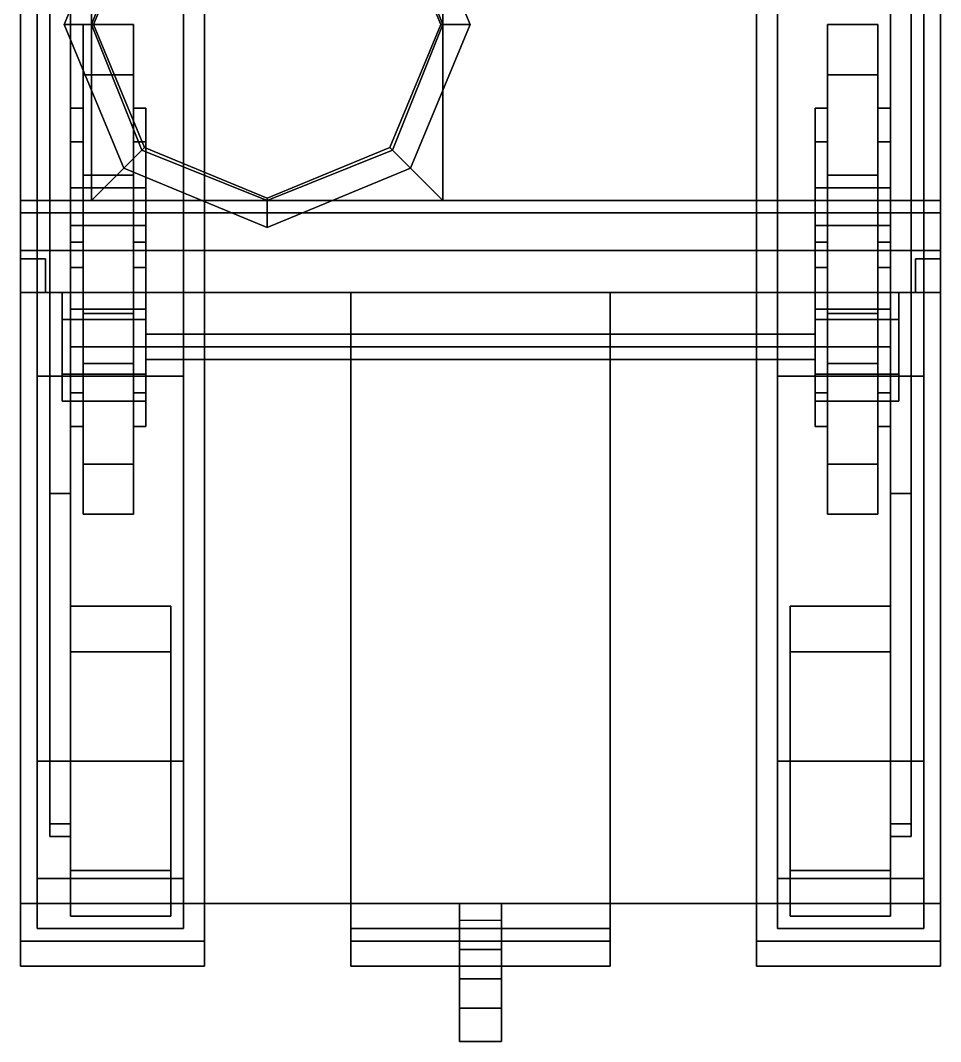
# Model space of a CAD drawing. Extents: x -1.1 to 1.1, y -2.2 to 2.63.
# Drawn here: x -1.1 to 1.1, y -2.2 to 0.24 of the extents above; entities that cross this region are included whole.
import ezdxf

# ---------------------------------------------------------------- set-up
doc = ezdxf.new("R2010")
doc.units = 0
doc.layers.get('0').update_dxf_attribs({"linetype": 'CONTINUOUS'})
for name, color, linetype in [('BALANCIER', 5, 'CONTINUOUS'), ('MUDGUARD', 6, 'CONTINUOUS'), ('ROOF', 3, 'CONTINUOUS'), ('TRACKS', 1, 'CONTINUOUS'), ('WHEELS', 2, 'CONTINUOUS')]:
    doc.layers.add(name, color=color, linetype=linetype)

msp = doc.modelspace()

# ---------------------------------------------------------------- linework, layer by layer
for points in [[(-1.1, 1.87, 1.05), (-1.1, -1.87, 1.05), (-1.1, -1.87, 1.12), (-1.1, 1.87, 1.12)], [(1.1, 1.87, 1.05), (1.1, -1.87, 1.05), (-1.1, -1.87, 1.05), (-1.1, 1.87, 1.05)], [(-0.66, 1.87, 0.44), (-0.66, -1.87, 0.44), (-0.66, -1.87, 1.05), (-0.66, 1.87, 1.05)], [(0.66, 1.87, 0.44), (0.66, -1.87, 0.44), (-0.66, -1.87, 0.44), (-0.66, 1.87, 0.44)], [(0.66, -1.87, 1.05), (0.66, -1.87, 0.44), (0.66, 1.87, 0.44), (0.66, 1.87, 1.05)], [(1.1, -1.87, 1.12), (1.1, -1.87, 1.05), (1.1, 1.87, 1.05), (1.1, 1.87, 1.12)], [(-1.1, 1.8, 1.12), (-1.1, -0.22, 1.12), (1.1, -0.22, 1.12), (1.1, 1.8, 1.12)], [(-1.1, -0.31, 1.59), (-1.1, 1.8, 1.59), (-1.1, 1.8, 1.12), (-1.1, -0.22, 1.12)], [(-1.1, -0.22, 1.12), (-1.1, 1.8, 1.12), (-1.1, 1.8, 1.59), (-1.1, -0.31, 1.59)], [(1.1, -0.22, 1.12), (1.1, 1.8, 1.12), (1.1, 1.8, 1.59), (1.1, -0.31, 1.59)], [(1.1, -0.31, 1.59), (1.1, 1.8, 1.59), (1.1, 1.8, 1.12), (1.1, -0.22, 1.12)], [(-1.03, 1.21, 0.41), (-1.03, -0.89, 0.41), (-1.03, -0.89, 0.65), (-1.03, 1.21, 0.65)], [(-1.03, 1.21, 0.65), (-1.03, -0.89, 0.65), (-0.98, -0.89, 0.65), (-0.98, 1.21, 0.65)], [(-0.98, 1.21, 0.41), (-0.98, -0.89, 0.41), (-1.03, -0.89, 0.41), (-1.03, 1.21, 0.41)], [(-0.98, -0.89, 0.65), (-0.98, -0.89, 0.41), (-0.98, 1.21, 0.41), (-0.98, 1.21, 0.65)], [(0.98, 1.21, 0.41), (0.98, -0.89, 0.41), (0.98, -0.89, 0.65), (0.98, 1.21, 0.65)], [(1.03, 1.21, 0.41), (1.03, -0.89, 0.41), (0.98, -0.89, 0.41), (0.98, 1.21, 0.41)], [(0.98, 1.21, 0.65), (0.98, -0.89, 0.65), (1.03, -0.89, 0.65), (1.03, 1.21, 0.65)], [(1.03, -0.89, 0.65), (1.03, -0.89, 0.41), (1.03, 1.21, 0.41), (1.03, 1.21, 0.65)], [(-1.1, -0.22, 1.12), (-1.1, -1.87, 1.12), (-1.1, -1.87, 1.59), (-1.1, -0.31, 1.59)], [(1.1, -0.31, 1.59), (1.1, -0.22, 1.12), (-1.1, -0.22, 1.12), (-1.1, -0.31, 1.59)], [(1.1, -1.87, 1.59), (1.1, -1.87, 1.12), (1.1, -0.22, 1.12), (1.1, -0.31, 1.59)], [(-1.1, -0.31, 1.59), (-1.1, -1.87, 1.59), (1.1, -1.87, 1.59), (1.1, -0.31, 1.59)], [(-0.66, -0.41, 1.59), (-0.66, -1.87, 1.59), (-0.31, -1.87, 1.65), (-0.31, -0.41, 1.65)], [(0.31, -0.41, 1.65), (0.66, -0.41, 1.59), (-0.66, -0.41, 1.59), (-0.31, -0.41, 1.65)], [(-0.31, -0.41, 1.65), (-0.31, -1.87, 1.65), (0.31, -1.87, 1.65), (0.31, -0.41, 1.65)], [(0.31, -1.87, 1.65), (0.66, -1.87, 1.59), (0.66, -0.41, 1.59), (0.31, -0.41, 1.65)], [(-1.03, -0.89, 0.65), (-1.03, -0.89, 0.58), (-0.98, -0.89, 0.58), (-0.98, -0.89, 0.65)], [(-1.03, -0.89, 0.58), (-1.03, -1.71, 0.43), (-0.98, -1.71, 0.43), (-0.98, -0.89, 0.58)], [(-1.03, -0.89, 0.41), (-1.03, -1.68, 0.27), (-1.03, -1.71, 0.43), (-1.03, -0.89, 0.58)], [(-0.98, -0.89, 0.41), (-0.98, -1.68, 0.27), (-1.03, -1.68, 0.27), (-1.03, -0.89, 0.41)], [(-0.98, -1.71, 0.43), (-0.98, -1.68, 0.27), (-0.98, -0.89, 0.41), (-0.98, -0.89, 0.58)], [(0.98, -0.89, 0.65), (0.98, -0.89, 0.58), (1.03, -0.89, 0.58), (1.03, -0.89, 0.65)], [(0.98, -0.89, 0.41), (0.98, -1.68, 0.27), (0.98, -1.71, 0.43), (0.98, -0.89, 0.58)], [(0.98, -0.89, 0.58), (0.98, -1.71, 0.43), (1.03, -1.71, 0.43), (1.03, -0.89, 0.58)], [(1.03, -0.89, 0.41), (1.03, -1.68, 0.27), (0.98, -1.68, 0.27), (0.98, -0.89, 0.41)], [(1.03, -1.71, 0.43), (1.03, -1.68, 0.27), (1.03, -0.89, 0.41), (1.03, -0.89, 0.58)], [(-1.03, -1.71, 0.43), (-1.03, -1.68, 0.27), (-0.98, -1.68, 0.27), (-0.98, -1.71, 0.43)], [(0.98, -1.71, 0.43), (0.98, -1.68, 0.27), (1.03, -1.68, 0.27), (1.03, -1.71, 0.43)], [(-1.1, -1.87, 1.59), (-1.1, -1.87, 1.05), (1.1, -1.87, 1.05), (1.1, -1.87, 1.59)], [(-0.66, -1.87, 1.05), (-0.66, -1.87, 0.44), (0.66, -1.87, 0.44), (0.66, -1.87, 1.05)], [(-0.31, -1.87, 1.65), (-0.66, -1.87, 1.59), (0.66, -1.87, 1.59), (0.31, -1.87, 1.65)], [(-0.31, -1.87, 0.95), (-0.31, -1.93, 0.98), (-0.31, -1.96, 1.65), (-0.31, -1.87, 1.65)], [(-0.31, -1.87, 1.65), (-0.31, -1.96, 1.65), (0.31, -1.96, 1.65), (0.31, -1.87, 1.65)], [(0.31, -1.87, 0.95), (0.31, -1.93, 0.98), (-0.31, -1.93, 0.98), (-0.31, -1.87, 0.95)], [(-0.05, -1.98, 0.65), (-0.05, -1.87, 0.65), (-0.05, -1.87, 0.54), (-0.05, -1.98, 0.54)], [(0.05, -1.98, 0.65), (0.05, -1.87, 0.65), (-0.05, -1.87, 0.65), (-0.05, -1.98, 0.65)], [(0.05, -1.87, 0.54), (0.05, -1.87, 0.65), (0.05, -1.98, 0.65), (0.05, -1.98, 0.54)], [(0.31, -1.96, 1.65), (0.31, -1.93, 0.98), (0.31, -1.87, 0.95), (0.31, -1.87, 1.65)], [(-0.05, -1.98, 0.54), (-0.05, -1.91, 0.54), (0.05, -1.91, 0.54), (0.05, -1.98, 0.54)], [(-0.31, -1.93, 0.98), (-0.31, -2.02, 1.5), (-0.31, -2.02, 1.6), (-0.31, -1.96, 1.65)], [(0.31, -1.93, 0.98), (0.31, -2.02, 1.5), (-0.31, -2.02, 1.5), (-0.31, -1.93, 0.98)], [(0.31, -2.02, 1.6), (0.31, -2.02, 1.5), (0.31, -1.93, 0.98), (0.31, -1.96, 1.65)], [(-0.31, -1.96, 1.65), (-0.31, -2.02, 1.6), (0.31, -2.02, 1.6), (0.31, -1.96, 1.65)], [(-0.05, -2.05, 0.75), (-0.05, -1.98, 0.65), (-0.05, -1.98, 0.54), (-0.05, -2.05, 0.47)], [(0.05, -2.05, 0.75), (0.05, -1.98, 0.65), (-0.05, -1.98, 0.65), (-0.05, -2.05, 0.75)], [(-0.05, -2.05, 0.47), (-0.05, -1.98, 0.54), (0.05, -1.98, 0.54), (0.05, -2.05, 0.47)], [(0.05, -1.98, 0.54), (0.05, -1.98, 0.65), (0.05, -2.05, 0.75), (0.05, -2.05, 0.47)], [(-0.31, -2.02, 1.6), (-0.31, -2.02, 1.5), (0.31, -2.02, 1.5), (0.31, -2.02, 1.6)], [(0.05, -2.05, 0.57), (0.05, -2.05, 0.68), (-0.05, -2.05, 0.68), (-0.05, -2.05, 0.57)], [(0.05, -2.12, 0.75), (0.05, -2.05, 0.75), (-0.05, -2.05, 0.75), (-0.05, -2.12, 0.75)], [(-0.05, -2.12, 0.75), (-0.05, -2.05, 0.75), (-0.05, -2.05, 0.68), (-0.05, -2.12, 0.68)], [(-0.05, -2.12, 0.68), (-0.05, -2.05, 0.68), (0.05, -2.05, 0.68), (0.05, -2.12, 0.68)], [(-0.05, -2.12, 0.47), (-0.05, -2.05, 0.47), (0.05, -2.05, 0.47), (0.05, -2.12, 0.47)], [(-0.05, -2.12, 0.57), (-0.05, -2.05, 0.57), (-0.05, -2.05, 0.47), (-0.05, -2.12, 0.47)], [(0.05, -2.12, 0.57), (0.05, -2.05, 0.57), (-0.05, -2.05, 0.57), (-0.05, -2.12, 0.57)], [(0.05, -2.05, 0.68), (0.05, -2.05, 0.75), (0.05, -2.12, 0.75), (0.05, -2.12, 0.68)], [(0.05, -2.05, 0.47), (0.05, -2.05, 0.57), (0.05, -2.12, 0.57), (0.05, -2.12, 0.47)], [(-0.05, -2.12, 0.57), (-0.05, -2.12, 0.68), (0.05, -2.12, 0.68), (0.05, -2.12, 0.57)], [(-0.05, -2.2, 0.67), (-0.05, -2.12, 0.75), (-0.05, -2.12, 0.47), (-0.05, -2.2, 0.54)], [(0.05, -2.2, 0.67), (0.05, -2.12, 0.75), (-0.05, -2.12, 0.75), (-0.05, -2.2, 0.67)], [(-0.05, -2.2, 0.54), (-0.05, -2.12, 0.47), (0.05, -2.12, 0.47), (0.05, -2.2, 0.54)], [(0.05, -2.12, 0.47), (0.05, -2.12, 0.75), (0.05, -2.2, 0.67), (0.05, -2.2, 0.54)], [(0.05, -2.2, 0.54), (0.05, -2.2, 0.67), (-0.05, -2.2, 0.67), (-0.05, -2.2, 0.54)]]:
    msp.add_3dface(points)
at = {"layer": 'BALANCIER'}
for points in [[(-0.95, 0.03, 0.3), (-0.95, 0.03, 0.2), (-0.98, 0.03, 0.2), (-0.98, 0.03, 0.3)], [(-0.98, 0.03, 0.2), (-0.98, -0.05, 0.2), (-0.98, -0.05, 0.3), (-0.98, 0.03, 0.3)], [(-0.95, 0.03, 0.2), (-0.95, -0.05, 0.2), (-0.98, -0.05, 0.2), (-0.98, 0.03, 0.2)], [(-0.98, 0.03, 0.3), (-0.98, -0.05, 0.3), (-0.95, -0.05, 0.3), (-0.95, 0.03, 0.3)], [(-0.95, -0.05, 0.3), (-0.95, -0.05, 0.2), (-0.95, 0.03, 0.2), (-0.95, 0.03, 0.3)], [(-0.83, 0.03, 0.2), (-0.83, -0.05, 0.2), (-0.83, -0.05, 0.3), (-0.83, 0.03, 0.3)], [(-0.8, 0.03, 0.3), (-0.8, 0.03, 0.2), (-0.83, 0.03, 0.2), (-0.83, 0.03, 0.3)], [(-0.8, 0.03, 0.2), (-0.8, -0.05, 0.2), (-0.83, -0.05, 0.2), (-0.83, 0.03, 0.2)], [(-0.83, 0.03, 0.3), (-0.83, -0.05, 0.3), (-0.8, -0.05, 0.3), (-0.8, 0.03, 0.3)], [(-0.8, -0.05, 0.3), (-0.8, -0.05, 0.2), (-0.8, 0.03, 0.2), (-0.8, 0.03, 0.3)], [(0.83, 0.03, 0.3), (0.83, 0.03, 0.2), (0.8, 0.03, 0.2), (0.8, 0.03, 0.3)], [(0.8, 0.03, 0.2), (0.8, -0.05, 0.2), (0.8, -0.05, 0.3), (0.8, 0.03, 0.3)], [(0.83, 0.03, 0.2), (0.83, -0.05, 0.2), (0.8, -0.05, 0.2), (0.8, 0.03, 0.2)], [(0.8, 0.03, 0.3), (0.8, -0.05, 0.3), (0.83, -0.05, 0.3), (0.83, 0.03, 0.3)], [(0.83, -0.05, 0.3), (0.83, -0.05, 0.2), (0.83, 0.03, 0.2), (0.83, 0.03, 0.3)], [(0.95, 0.03, 0.2), (0.95, -0.05, 0.2), (0.95, -0.05, 0.3), (0.95, 0.03, 0.3)], [(0.98, 0.03, 0.3), (0.98, 0.03, 0.2), (0.95, 0.03, 0.2), (0.95, 0.03, 0.3)], [(0.98, 0.03, 0.2), (0.98, -0.05, 0.2), (0.95, -0.05, 0.2), (0.95, 0.03, 0.2)], [(0.95, 0.03, 0.3), (0.95, -0.05, 0.3), (0.98, -0.05, 0.3), (0.98, 0.03, 0.3)], [(0.98, -0.05, 0.3), (0.98, -0.05, 0.2), (0.98, 0.03, 0.2), (0.98, 0.03, 0.3)], [(-0.98, -0.05, 0.23), (-0.98, -0.29, 0.25), (-0.98, -0.29, 0.35), (-0.98, -0.05, 0.29)], [(-0.98, -0.05, 0.3), (-0.98, -0.05, 0.2), (-0.95, -0.05, 0.2), (-0.95, -0.05, 0.3)], [(-0.95, -0.05, 0.23), (-0.95, -0.29, 0.25), (-0.98, -0.29, 0.25), (-0.98, -0.05, 0.23)], [(-0.98, -0.05, 0.29), (-0.98, -0.29, 0.35), (-0.95, -0.29, 0.35), (-0.95, -0.05, 0.29)], [(-0.95, -0.29, 0.35), (-0.95, -0.29, 0.25), (-0.95, -0.05, 0.23), (-0.95, -0.05, 0.29)], [(-0.83, -0.05, 0.3), (-0.83, -0.05, 0.2), (-0.8, -0.05, 0.2), (-0.8, -0.05, 0.3)], [(-0.83, -0.05, 0.23), (-0.83, -0.29, 0.25), (-0.83, -0.29, 0.35), (-0.83, -0.05, 0.29)], [(-0.8, -0.05, 0.23), (-0.8, -0.29, 0.25), (-0.83, -0.29, 0.25), (-0.83, -0.05, 0.23)], [(-0.83, -0.05, 0.29), (-0.83, -0.29, 0.35), (-0.8, -0.29, 0.35), (-0.8, -0.05, 0.29)], [(-0.8, -0.29, 0.35), (-0.8, -0.29, 0.25), (-0.8, -0.05, 0.23), (-0.8, -0.05, 0.29)], [(0.8, -0.05, 0.23), (0.8, -0.29, 0.25), (0.8, -0.29, 0.35), (0.8, -0.05, 0.29)], [(0.8, -0.05, 0.3), (0.8, -0.05, 0.2), (0.83, -0.05, 0.2), (0.83, -0.05, 0.3)], [(0.83, -0.05, 0.23), (0.83, -0.29, 0.25), (0.8, -0.29, 0.25), (0.8, -0.05, 0.23)], [(0.8, -0.05, 0.29), (0.8, -0.29, 0.35), (0.83, -0.29, 0.35), (0.83, -0.05, 0.29)], [(0.83, -0.29, 0.35), (0.83, -0.29, 0.25), (0.83, -0.05, 0.23), (0.83, -0.05, 0.29)], [(0.95, -0.05, 0.3), (0.95, -0.05, 0.2), (0.98, -0.05, 0.2), (0.98, -0.05, 0.3)], [(0.95, -0.05, 0.23), (0.95, -0.29, 0.25), (0.95, -0.29, 0.35), (0.95, -0.05, 0.29)], [(0.98, -0.05, 0.23), (0.98, -0.29, 0.25), (0.95, -0.29, 0.25), (0.95, -0.05, 0.23)], [(0.95, -0.05, 0.29), (0.95, -0.29, 0.35), (0.98, -0.29, 0.35), (0.98, -0.05, 0.29)], [(0.98, -0.29, 0.35), (0.98, -0.29, 0.25), (0.98, -0.05, 0.23), (0.98, -0.05, 0.29)], [(-0.98, -0.54, 0.48), (-0.98, -0.16, 0.48), (-0.98, -0.25, 0.3241), (-0.98, -0.45, 0.3241)], [(-0.8, -0.16, 0.48), (-0.8, -0.25, 0.3241), (-0.98, -0.25, 0.3241), (-0.98, -0.16, 0.48)], [(-0.8, -0.25, 0.6359), (-0.8, -0.16, 0.48), (-0.98, -0.16, 0.48), (-0.98, -0.25, 0.6359)], [(-0.8, -0.16, 0.48), (-0.8, -0.54, 0.48), (-0.8, -0.45, 0.3241), (-0.8, -0.25, 0.3241)], [(-0.8, -0.25, 0.6359), (-0.8, -0.45, 0.6359), (-0.8, -0.54, 0.48), (-0.8, -0.16, 0.48)], [(0.8, -0.54, 0.48), (0.8, -0.16, 0.48), (0.8, -0.25, 0.3241), (0.8, -0.45, 0.3241)], [(0.8, -0.25, 0.3241), (0.8, -0.16, 0.48), (0.98, -0.16, 0.48), (0.98, -0.25, 0.3241)], [(0.8, -0.45, 0.6359), (0.8, -0.25, 0.6359), (0.8, -0.16, 0.48), (0.8, -0.54, 0.48)], [(0.8, -0.16, 0.48), (0.8, -0.25, 0.6359), (0.98, -0.25, 0.6359), (0.98, -0.16, 0.48)], [(0.98, -0.16, 0.48), (0.98, -0.54, 0.48), (0.98, -0.45, 0.3241), (0.98, -0.25, 0.3241)], [(-0.8, -0.25, 0.3241), (-0.8, -0.45, 0.3241), (-0.98, -0.45, 0.3241), (-0.98, -0.25, 0.3241)], [(-0.8, -0.45, 0.6359), (-0.8, -0.25, 0.6359), (-0.98, -0.25, 0.6359), (-0.98, -0.45, 0.6359)], [(0.8, -0.45, 0.3241), (0.8, -0.25, 0.3241), (0.98, -0.25, 0.3241), (0.98, -0.45, 0.3241)], [(0.8, -0.25, 0.6359), (0.8, -0.45, 0.6359), (0.98, -0.45, 0.6359), (0.98, -0.25, 0.6359)], [(-0.95, -0.29, 0.33), (-0.95, -0.29, 0.23), (-0.98, -0.29, 0.23), (-0.98, -0.29, 0.33)], [(-0.98, -0.29, 0.23), (-0.98, -0.35, 0.2), (-0.98, -0.35, 0.33), (-0.98, -0.29, 0.33)], [(-0.95, -0.29, 0.23), (-0.95, -0.35, 0.2), (-0.98, -0.35, 0.2), (-0.98, -0.29, 0.23)], [(-0.95, -0.35, 0.33), (-0.95, -0.35, 0.2), (-0.95, -0.29, 0.23), (-0.95, -0.29, 0.33)], [(-0.83, -0.29, 0.23), (-0.83, -0.35, 0.2), (-0.83, -0.35, 0.33), (-0.83, -0.29, 0.33)], [(-0.8, -0.29, 0.33), (-0.8, -0.29, 0.23), (-0.83, -0.29, 0.23), (-0.83, -0.29, 0.33)], [(-0.8, -0.29, 0.23), (-0.8, -0.35, 0.2), (-0.83, -0.35, 0.2), (-0.83, -0.29, 0.23)], [(-0.8, -0.35, 0.33), (-0.8, -0.35, 0.2), (-0.8, -0.29, 0.23), (-0.8, -0.29, 0.33)], [(0.8, -0.29, 0.33), (0.8, -0.29, 0.23), (0.8, -0.35, 0.2), (0.8, -0.35, 0.33)], [(0.83, -0.29, 0.33), (0.83, -0.29, 0.23), (0.8, -0.29, 0.23), (0.8, -0.29, 0.33)], [(0.8, -0.35, 0.2), (0.8, -0.29, 0.23), (0.83, -0.29, 0.23), (0.83, -0.35, 0.2)], [(0.83, -0.35, 0.2), (0.83, -0.29, 0.23), (0.83, -0.29, 0.33), (0.83, -0.35, 0.33)], [(0.98, -0.29, 0.33), (0.98, -0.29, 0.23), (0.95, -0.29, 0.23), (0.95, -0.29, 0.33)], [(0.95, -0.29, 0.33), (0.95, -0.29, 0.23), (0.95, -0.35, 0.2), (0.95, -0.35, 0.33)], [(0.95, -0.35, 0.2), (0.95, -0.29, 0.23), (0.98, -0.29, 0.23), (0.98, -0.35, 0.2)], [(0.98, -0.35, 0.2), (0.98, -0.29, 0.23), (0.98, -0.29, 0.33), (0.98, -0.35, 0.33)], [(-0.98, -0.35, 0.2), (-0.98, -0.41, 0.23), (-0.98, -0.41, 0.33), (-0.98, -0.35, 0.33)], [(-0.95, -0.35, 0.2), (-0.95, -0.41, 0.23), (-0.98, -0.41, 0.23), (-0.98, -0.35, 0.2)], [(-0.95, -0.41, 0.33), (-0.95, -0.41, 0.23), (-0.95, -0.35, 0.2), (-0.95, -0.35, 0.33)], [(-0.83, -0.35, 0.2), (-0.83, -0.41, 0.23), (-0.83, -0.41, 0.33), (-0.83, -0.35, 0.33)], [(-0.8, -0.35, 0.2), (-0.8, -0.41, 0.23), (-0.83, -0.41, 0.23), (-0.83, -0.35, 0.2)], [(-0.8, -0.41, 0.33), (-0.8, -0.41, 0.23), (-0.8, -0.35, 0.2), (-0.8, -0.35, 0.33)], [(0.8, -0.35, 0.33), (0.8, -0.35, 0.2), (0.8, -0.41, 0.23), (0.8, -0.41, 0.33)], [(0.8, -0.41, 0.23), (0.8, -0.35, 0.2), (0.83, -0.35, 0.2), (0.83, -0.41, 0.23)], [(0.83, -0.41, 0.23), (0.83, -0.35, 0.2), (0.83, -0.35, 0.33), (0.83, -0.41, 0.33)], [(0.95, -0.35, 0.33), (0.95, -0.35, 0.2), (0.95, -0.41, 0.23), (0.95, -0.41, 0.33)], [(0.95, -0.41, 0.23), (0.95, -0.35, 0.2), (0.98, -0.35, 0.2), (0.98, -0.41, 0.23)], [(0.98, -0.41, 0.23), (0.98, -0.35, 0.2), (0.98, -0.35, 0.33), (0.98, -0.41, 0.33)], [(-0.98, -0.41, 0.35), (-0.98, -0.41, 0.25), (-0.98, -0.65, 0.23), (-0.98, -0.65, 0.29)], [(-0.98, -0.41, 0.33), (-0.98, -0.41, 0.23), (-0.95, -0.41, 0.23), (-0.95, -0.41, 0.33)], [(-0.98, -0.65, 0.23), (-0.98, -0.41, 0.25), (-0.95, -0.41, 0.25), (-0.95, -0.65, 0.23)], [(-0.95, -0.65, 0.29), (-0.95, -0.41, 0.35), (-0.98, -0.41, 0.35), (-0.98, -0.65, 0.29)], [(-0.95, -0.65, 0.23), (-0.95, -0.41, 0.25), (-0.95, -0.41, 0.35), (-0.95, -0.65, 0.29)], [(-0.83, -0.41, 0.33), (-0.83, -0.41, 0.23), (-0.8, -0.41, 0.23), (-0.8, -0.41, 0.33)], [(-0.83, -0.41, 0.35), (-0.83, -0.41, 0.25), (-0.83, -0.65, 0.23), (-0.83, -0.65, 0.29)], [(-0.83, -0.65, 0.23), (-0.83, -0.41, 0.25), (-0.8, -0.41, 0.25), (-0.8, -0.65, 0.23)], [(-0.8, -0.65, 0.29), (-0.8, -0.41, 0.35), (-0.83, -0.41, 0.35), (-0.83, -0.65, 0.29)], [(-0.8, -0.65, 0.23), (-0.8, -0.41, 0.25), (-0.8, -0.41, 0.35), (-0.8, -0.65, 0.29)], [(0.8, -0.41, 0.33), (0.8, -0.41, 0.23), (0.83, -0.41, 0.23), (0.83, -0.41, 0.33)], [(0.8, -0.41, 0.35), (0.8, -0.41, 0.25), (0.8, -0.65, 0.23), (0.8, -0.65, 0.29)], [(0.8, -0.65, 0.23), (0.8, -0.41, 0.25), (0.83, -0.41, 0.25), (0.83, -0.65, 0.23)], [(0.83, -0.65, 0.29), (0.83, -0.41, 0.35), (0.8, -0.41, 0.35), (0.8, -0.65, 0.29)], [(0.83, -0.65, 0.23), (0.83, -0.41, 0.25), (0.83, -0.41, 0.35), (0.83, -0.65, 0.29)], [(0.95, -0.41, 0.35), (0.95, -0.41, 0.25), (0.95, -0.65, 0.23), (0.95, -0.65, 0.29)], [(0.95, -0.41, 0.33), (0.95, -0.41, 0.23), (0.98, -0.41, 0.23), (0.98, -0.41, 0.33)], [(0.95, -0.65, 0.23), (0.95, -0.41, 0.25), (0.98, -0.41, 0.25), (0.98, -0.65, 0.23)], [(0.98, -0.65, 0.29), (0.98, -0.41, 0.35), (0.95, -0.41, 0.35), (0.95, -0.65, 0.29)], [(0.98, -0.65, 0.23), (0.98, -0.41, 0.25), (0.98, -0.41, 0.35), (0.98, -0.65, 0.29)], [(-0.8, -0.45, 0.3241), (-0.8, -0.54, 0.48), (-0.98, -0.54, 0.48), (-0.98, -0.45, 0.3241)], [(-0.8, -0.54, 0.48), (-0.8, -0.45, 0.6359), (-0.98, -0.45, 0.6359), (-0.98, -0.54, 0.48)], [(0.8, -0.54, 0.48), (0.8, -0.45, 0.3241), (0.98, -0.45, 0.3241), (0.98, -0.54, 0.48)], [(0.8, -0.45, 0.6359), (0.8, -0.54, 0.48), (0.98, -0.54, 0.48), (0.98, -0.45, 0.6359)], [(-0.98, -0.65, 0.3), (-0.98, -0.65, 0.2), (-0.98, -0.73, 0.2), (-0.98, -0.73, 0.3)], [(-0.95, -0.65, 0.3), (-0.95, -0.65, 0.2), (-0.98, -0.65, 0.2), (-0.98, -0.65, 0.3)], [(-0.98, -0.73, 0.2), (-0.98, -0.65, 0.2), (-0.95, -0.65, 0.2), (-0.95, -0.73, 0.2)], [(-0.95, -0.73, 0.3), (-0.95, -0.65, 0.3), (-0.98, -0.65, 0.3), (-0.98, -0.73, 0.3)], [(-0.95, -0.73, 0.2), (-0.95, -0.65, 0.2), (-0.95, -0.65, 0.3), (-0.95, -0.73, 0.3)], [(-0.8, -0.65, 0.3), (-0.8, -0.65, 0.2), (-0.83, -0.65, 0.2), (-0.83, -0.65, 0.3)], [(-0.83, -0.65, 0.3), (-0.83, -0.65, 0.2), (-0.83, -0.73, 0.2), (-0.83, -0.73, 0.3)], [(-0.83, -0.73, 0.2), (-0.83, -0.65, 0.2), (-0.8, -0.65, 0.2), (-0.8, -0.73, 0.2)], [(-0.8, -0.73, 0.3), (-0.8, -0.65, 0.3), (-0.83, -0.65, 0.3), (-0.83, -0.73, 0.3)], [(-0.8, -0.73, 0.2), (-0.8, -0.65, 0.2), (-0.8, -0.65, 0.3), (-0.8, -0.73, 0.3)], [(0.83, -0.65, 0.3), (0.83, -0.65, 0.2), (0.8, -0.65, 0.2), (0.8, -0.65, 0.3)], [(0.8, -0.65, 0.3), (0.8, -0.65, 0.2), (0.8, -0.73, 0.2), (0.8, -0.73, 0.3)], [(0.8, -0.73, 0.2), (0.8, -0.65, 0.2), (0.83, -0.65, 0.2), (0.83, -0.73, 0.2)], [(0.83, -0.73, 0.3), (0.83, -0.65, 0.3), (0.8, -0.65, 0.3), (0.8, -0.73, 0.3)], [(0.83, -0.73, 0.2), (0.83, -0.65, 0.2), (0.83, -0.65, 0.3), (0.83, -0.73, 0.3)], [(0.95, -0.65, 0.3), (0.95, -0.65, 0.2), (0.95, -0.73, 0.2), (0.95, -0.73, 0.3)], [(0.98, -0.65, 0.3), (0.98, -0.65, 0.2), (0.95, -0.65, 0.2), (0.95, -0.65, 0.3)], [(0.95, -0.73, 0.2), (0.95, -0.65, 0.2), (0.98, -0.65, 0.2), (0.98, -0.73, 0.2)], [(0.98, -0.73, 0.3), (0.98, -0.65, 0.3), (0.95, -0.65, 0.3), (0.95, -0.73, 0.3)], [(0.98, -0.73, 0.2), (0.98, -0.65, 0.2), (0.98, -0.65, 0.3), (0.98, -0.73, 0.3)], [(-0.98, -0.73, 0.3), (-0.98, -0.73, 0.2), (-0.95, -0.73, 0.2), (-0.95, -0.73, 0.3)], [(-0.83, -0.73, 0.3), (-0.83, -0.73, 0.2), (-0.8, -0.73, 0.2), (-0.8, -0.73, 0.3)], [(0.8, -0.73, 0.3), (0.8, -0.73, 0.2), (0.83, -0.73, 0.2), (0.83, -0.73, 0.3)], [(0.95, -0.73, 0.3), (0.95, -0.73, 0.2), (0.98, -0.73, 0.2), (0.98, -0.73, 0.3)]]:
    msp.add_3dface(points, dxfattribs=at)
at = {"layer": 'MUDGUARD'}
for points in [[(-1.1, -1.49, 1.02), (-1.1, -1.49, 1.05), (-1.1, -1.87, 1.05), (-1.1, -1.6, 0.99)], [(-1.1, -1.6, 0.99), (-1.1, -1.87, 1.05), (-1.1, -1.49, 1.05), (-1.1, -1.49, 1.02)], [(1.1, -1.49, 1.02), (1.1, -1.49, 1.05), (1.1, -1.87, 1.05), (1.1, -1.6, 0.99)], [(1.1, -1.6, 0.99), (1.1, -1.87, 1.05), (1.1, -1.49, 1.05), (1.1, -1.49, 1.02)], [(-1.1, -1.94, 0.88), (-1.1, -1.6, 0.99), (-1.1, -1.87, 1.05), (-1.1, -1.96, 0.97)], [(-1.1, -1.96, 0.97), (-1.1, -1.87, 1.05), (-1.1, -1.6, 0.99), (-1.1, -1.94, 0.88)], [(1.1, -1.94, 0.88), (1.1, -1.6, 0.99), (1.1, -1.87, 1.05), (1.1, -1.96, 0.97)], [(1.1, -1.96, 0.97), (1.1, -1.87, 1.05), (1.1, -1.6, 0.99), (1.1, -1.94, 0.88)], [(-0.66, -1.96, 0.97), (-0.66, -1.87, 1.05), (-1.1, -1.87, 1.05), (-1.1, -1.96, 0.97)], [(-1.1, -1.96, 0.97), (-1.1, -1.87, 1.05), (-0.66, -1.87, 1.05), (-0.66, -1.96, 0.97)], [(-0.66, -2.02, 0.88), (-0.66, -1.96, 0.97), (-0.66, -1.87, 1.05), (-0.66, -1.87, 0.88)], [(-0.66, -1.87, 0.88), (-0.66, -1.87, 1.05), (-0.66, -1.96, 0.97), (-0.66, -2.02, 0.88)], [(-0.66, -2.02, 0.44), (-0.66, -1.87, 0.44), (-0.66, -1.87, 0.88), (-0.66, -2.02, 0.88)], [(-0.66, -2.02, 0.88), (-0.66, -1.87, 0.88), (-0.66, -1.87, 0.44), (-0.66, -2.02, 0.44)], [(0.66, -2.02, 0.88), (0.66, -1.96, 0.97), (0.66, -1.87, 1.05), (0.66, -1.87, 0.88)], [(0.66, -1.87, 0.88), (0.66, -1.87, 1.05), (0.66, -1.96, 0.97), (0.66, -2.02, 0.88)], [(0.66, -2.02, 0.44), (0.66, -1.87, 0.44), (0.66, -1.87, 0.88), (0.66, -2.02, 0.88)], [(0.66, -2.02, 0.88), (0.66, -1.87, 0.88), (0.66, -1.87, 0.44), (0.66, -2.02, 0.44)], [(0.66, -1.96, 0.97), (0.66, -1.87, 1.05), (1.1, -1.87, 1.05), (1.1, -1.96, 0.97)], [(1.1, -1.96, 0.97), (1.1, -1.87, 1.05), (0.66, -1.87, 1.05), (0.66, -1.96, 0.97)], [(-1.1, -1.96, 0.97), (-1.1, -1.96, 0.97), (-1.1, -1.94, 0.88), (-1.1, -2.02, 0.88)], [(-1.1, -2.02, 0.88), (-1.1, -1.94, 0.88), (-1.1, -1.96, 0.97)], [(1.1, -2.02, 0.88), (1.1, -1.94, 0.88), (1.1, -1.96, 0.97)], [(1.1, -1.96, 0.97), (1.1, -1.96, 0.97), (1.1, -1.94, 0.88), (1.1, -2.02, 0.88)], [(-1.1, -2.02, 0.88), (-1.1, -1.96, 0.97), (-0.66, -1.96, 0.97), (-0.66, -2.02, 0.88)], [(-0.66, -2.02, 0.88), (-0.66, -1.96, 0.97), (-1.1, -1.96, 0.97), (-1.1, -2.02, 0.88)], [(1.1, -2.02, 0.88), (1.1, -1.96, 0.97), (0.66, -1.96, 0.97), (0.66, -2.02, 0.88)], [(0.66, -2.02, 0.88), (0.66, -1.96, 0.97), (1.1, -1.96, 0.97), (1.1, -2.02, 0.88)], [(-1.1, -2.02, 0.88), (-1.1, -2.02, 0.44), (-0.66, -2.02, 0.44), (-0.66, -2.02, 0.88)], [(-0.66, -2.02, 0.88), (-0.66, -2.02, 0.44), (-1.1, -2.02, 0.44), (-1.1, -2.02, 0.88)], [(1.1, -2.02, 0.88), (1.1, -2.02, 0.44), (0.66, -2.02, 0.44), (0.66, -2.02, 0.88)], [(0.66, -2.02, 0.88), (0.66, -2.02, 0.44), (1.1, -2.02, 0.44), (1.1, -2.02, 0.88)]]:
    msp.add_3dface(points, dxfattribs=at)
at = {"layer": 'ROOF'}
for points in [[(-1.1, -0.19, 2.11), (-0.93, -0.19, 2.11), (-0.93, 0.65, 2.11), (-1.1, 0.65, 2.11)], [(-1.1, 0.65, 2.11), (-1.1, 0.65, 2.04), (-1.1, -0.19, 2.04), (-1.1, -0.19, 2.11)], [(-1.1, 0.65, 2.04), (-0.93, 0.65, 2.04), (-0.93, -0.19, 2.04), (-1.1, -0.19, 2.04)], [(-0.93, 0.23, 2.11), (-0.81, 0.53, 2.11), (-0.81, 0.53, 2.11), (-0.93, 0.65, 2.11)], [(-0.93, 0.65, 2.04), (-0.81, 0.53, 2.04), (-0.93, 0.23, 2.04)], [(-0.21, 0.53, 2.11), (-0.09, 0.23, 2.11), (-0.09, 0.65, 2.11), (-0.21, 0.53, 2.11)], [(-0.21, 0.53, 2.04), (-0.09, 0.65, 2.04), (-0.09, 0.23, 2.04), (-0.21, 0.53, 2.04)], [(-0.09, 0.65, 2.04), (1.1, 0.65, 2.04), (1.1, -0.19, 2.04), (-0.09, -0.19, 2.04)], [(-0.09, -0.19, 2.11), (1.1, -0.19, 2.11), (1.1, 0.65, 2.11), (-0.09, 0.65, 2.11)], [(1.1, -0.19, 2.11), (1.1, -0.19, 2.04), (1.1, 0.65, 2.04), (1.1, 0.65, 2.11)], [(-0.8529, 0.5729, 2.11), (-0.995, 0.23, 2.11), (-0.995, 0.23, 2.19), (-0.8529, 0.5729, 2.19)], [(-0.8529, 0.5729, 2.19), (-0.995, 0.23, 2.19), (-0.925, 0.23, 2.19), (-0.8034, 0.5234, 2.19)], [(-0.025, 0.23, 2.19), (-0.1671, 0.5729, 2.19), (-0.2166, 0.5234, 2.19), (-0.095, 0.23, 2.19)], [(-0.025, 0.23, 2.11), (-0.1671, 0.5729, 2.11), (-0.1671, 0.5729, 2.19), (-0.025, 0.23, 2.19)], [(-0.93, 0.23, 2.04), (-0.81, 0.53, 2.04), (-0.81, 0.53, 2.11), (-0.93, 0.23, 2.11)], [(-0.925, 0.23, 2.11), (-0.8034, 0.5234, 2.11), (-0.8034, 0.5234, 2.19), (-0.925, 0.23, 2.19)], [(-0.2166, 0.5234, 2.11), (-0.095, 0.23, 2.11), (-0.095, 0.23, 2.19), (-0.2166, 0.5234, 2.19)], [(-0.21, 0.53, 2.04), (-0.09, 0.23, 2.04), (-0.09, 0.23, 2.11), (-0.21, 0.53, 2.11)], [(-0.995, 0.23, 2.11), (-0.8529, -0.1129, 2.11), (-0.8529, -0.1129, 2.19), (-0.995, 0.23, 2.19)], [(-0.995, 0.23, 2.19), (-0.8529, -0.1129, 2.19), (-0.8034, -0.0634, 2.19), (-0.925, 0.23, 2.19)], [(-0.81, -0.07, 2.11), (-0.81, -0.07, 2.04), (-0.93, 0.23, 2.04), (-0.93, 0.23, 2.11)], [(-0.93, -0.19, 2.11), (-0.81, -0.07, 2.11), (-0.93, 0.23, 2.11)], [(-0.93, 0.23, 2.04), (-0.93, 0.23, 2.04), (-0.81, -0.07, 2.04), (-0.93, -0.19, 2.04)], [(-0.8034, -0.0634, 2.11), (-0.925, 0.23, 2.11), (-0.925, 0.23, 2.19), (-0.8034, -0.0634, 2.19)], [(-0.095, 0.23, 2.11), (-0.2166, -0.0634, 2.11), (-0.2166, -0.0634, 2.19), (-0.095, 0.23, 2.19)], [(-0.1671, -0.1129, 2.19), (-0.025, 0.23, 2.19), (-0.095, 0.23, 2.19), (-0.2166, -0.0634, 2.19)], [(-0.21, -0.07, 2.11), (-0.09, -0.19, 2.11), (-0.09, 0.23, 2.11), (-0.21, -0.07, 2.11)], [(-0.09, 0.23, 2.11), (-0.09, 0.23, 2.04), (-0.21, -0.07, 2.04), (-0.21, -0.07, 2.11)], [(-0.21, -0.07, 2.04), (-0.09, 0.23, 2.04), (-0.09, -0.19, 2.04), (-0.21, -0.07, 2.04)], [(-0.1671, -0.1129, 2.11), (-0.025, 0.23, 2.11), (-0.025, 0.23, 2.19), (-0.1671, -0.1129, 2.19)], [(-0.93, -0.19, 2.11), (-0.51, -0.19, 2.11), (-0.81, -0.07, 2.11)], [(-0.81, -0.07, 2.04), (-0.81, -0.07, 2.04), (-0.51, -0.19, 2.04), (-0.93, -0.19, 2.04)], [(-0.8529, -0.1129, 2.19), (-0.51, -0.255, 2.19), (-0.51, -0.185, 2.19), (-0.8034, -0.0634, 2.19)], [(-0.51, -0.19, 2.11), (-0.51, -0.19, 2.04), (-0.81, -0.07, 2.04), (-0.81, -0.07, 2.11)], [(-0.51, -0.185, 2.11), (-0.8034, -0.0634, 2.11), (-0.8034, -0.0634, 2.19), (-0.51, -0.185, 2.19)], [(-0.2166, -0.0634, 2.11), (-0.51, -0.185, 2.11), (-0.51, -0.185, 2.19), (-0.2166, -0.0634, 2.19)], [(-0.51, -0.255, 2.19), (-0.1671, -0.1129, 2.19), (-0.2166, -0.0634, 2.19), (-0.51, -0.185, 2.19)], [(-0.21, -0.07, 2.11), (-0.21, -0.07, 2.04), (-0.51, -0.19, 2.04), (-0.51, -0.19, 2.11)], [(-0.51, -0.19, 2.11), (-0.09, -0.19, 2.11), (-0.21, -0.07, 2.11), (-0.51, -0.19, 2.11)], [(-0.51, -0.19, 2.04), (-0.21, -0.07, 2.04), (-0.09, -0.19, 2.04), (-0.51, -0.19, 2.04)], [(-0.8529, -0.1129, 2.11), (-0.51, -0.255, 2.11), (-0.51, -0.255, 2.19), (-0.8529, -0.1129, 2.19)], [(-0.51, -0.255, 2.11), (-0.1671, -0.1129, 2.11), (-0.1671, -0.1129, 2.19), (-0.51, -0.255, 2.19)], [(-1.1, -0.19, 2.04), (1.1, -0.19, 2.04), (1.1, -0.41, 2.04), (-1.1, -0.41, 2.04)], [(-1.1, -0.19, 2.11), (-1.1, -0.19, 2.04), (-1.1, -0.41, 2.04), (-1.1, -0.41, 2.11)], [(-1.1, -0.41, 2.11), (1.1, -0.41, 2.11), (1.1, -0.19, 2.11), (-1.1, -0.19, 2.11)], [(1.1, -0.41, 2.11), (1.1, -0.41, 2.04), (1.1, -0.19, 2.04), (1.1, -0.19, 2.11)], [(-1.1, -0.33, 1.59), (-1.1, -0.41, 1.59), (-1.1, -0.41, 2.04), (-1.1, -0.33, 2.04)], [(-1.04, -0.33, 2.04), (-1.04, -0.33, 1.59), (-1.1, -0.33, 1.59), (-1.1, -0.33, 2.04)], [(-1.04, -0.41, 2.04), (-1.04, -0.41, 1.59), (-1.04, -0.33, 1.59), (-1.04, -0.33, 2.04)], [(1.04, -0.33, 1.59), (1.04, -0.41, 1.59), (1.04, -0.41, 2.04), (1.04, -0.33, 2.04)], [(1.1, -0.33, 2.04), (1.1, -0.33, 1.59), (1.04, -0.33, 1.59), (1.04, -0.33, 2.04)], [(1.1, -0.41, 2.04), (1.1, -0.41, 1.59), (1.1, -0.33, 1.59), (1.1, -0.33, 2.04)], [(-1.1, -0.41, 2.04), (1.1, -0.41, 2.04), (1.1, -0.41, 2.11), (-1.1, -0.41, 2.11)], [(-1.1, -0.41, 2.04), (-1.1, -0.41, 1.59), (-1.04, -0.41, 1.59), (-1.04, -0.41, 2.04)], [(1.04, -0.41, 2.04), (1.04, -0.41, 1.59), (1.1, -0.41, 1.59), (1.1, -0.41, 2.04)]]:
    msp.add_3dface(points, dxfattribs=at)
at = {"layer": 'TRACKS'}
for points in [[(-0.71, -1.53), (-0.71, 1.33), (-1.06, 1.33), (-1.06, -1.53)], [(-1.06, -1.53), (-1.06, 1.33), (-0.71, 1.33), (-0.71, -1.53)], [(0.71, -1.53), (0.71, 1.33), (1.06, 1.33), (1.06, -1.53)], [(1.06, -1.53), (1.06, 1.33), (0.71, 1.33), (0.71, -1.53)], [(-0.71, 0.75, 0.95), (-0.71, -0.61, 0.96), (-1.06, -0.61, 0.96), (-1.06, 0.75, 0.95)], [(-1.06, 0.75, 0.95), (-1.06, -0.61, 0.96), (-0.71, -0.61, 0.96), (-0.71, 0.75, 0.95)], [(1.06, 0.75, 0.95), (1.06, -0.61, 0.96), (0.71, -0.61, 0.96), (0.71, 0.75, 0.95)], [(0.71, 0.75, 0.95), (0.71, -0.61, 0.96), (1.06, -0.61, 0.96), (1.06, 0.75, 0.95)], [(-1.06, -0.61, 0.96), (-1.06, -1.53, 0.78), (-0.71, -1.53, 0.78), (-0.71, -0.61, 0.96)], [(-0.71, -0.61, 0.96), (-0.71, -1.53, 0.78), (-1.06, -1.53, 0.78), (-1.06, -0.61, 0.96)], [(0.71, -0.61, 0.96), (0.71, -1.53, 0.78), (1.06, -1.53, 0.78), (1.06, -0.61, 0.96)], [(1.06, -0.61, 0.96), (1.06, -1.53, 0.78), (0.71, -1.53, 0.78), (0.71, -0.61, 0.96)], [(-0.71, -1.81, 0.1), (-0.71, -1.53), (-1.06, -1.53), (-1.06, -1.81, 0.1)], [(-1.06, -1.81, 0.1), (-1.06, -1.53), (-0.71, -1.53), (-0.71, -1.81, 0.1)], [(-1.06, -1.53, 0.78), (-1.06, -1.81, 0.66), (-0.71, -1.81, 0.66), (-0.71, -1.53, 0.78)], [(-0.71, -1.53, 0.78), (-0.71, -1.81, 0.66), (-1.06, -1.81, 0.66), (-1.06, -1.53, 0.78)], [(1.06, -1.81, 0.1), (1.06, -1.53), (0.71, -1.53), (0.71, -1.81, 0.1)], [(0.71, -1.81, 0.1), (0.71, -1.53), (1.06, -1.53), (1.06, -1.81, 0.1)], [(0.71, -1.53, 0.78), (0.71, -1.81, 0.66), (1.06, -1.81, 0.66), (1.06, -1.53, 0.78)], [(1.06, -1.53, 0.78), (1.06, -1.81, 0.66), (0.71, -1.81, 0.66), (0.71, -1.53, 0.78)], [(-1.06, -1.93, 0.38), (-1.06, -1.81, 0.1), (-0.71, -1.81, 0.1), (-0.71, -1.93, 0.38)], [(-0.71, -1.93, 0.38), (-0.71, -1.81, 0.1), (-1.06, -1.81, 0.1), (-1.06, -1.93, 0.38)], [(-0.71, -1.81, 0.66), (-0.71, -1.93, 0.38), (-1.06, -1.93, 0.38), (-1.06, -1.81, 0.66)], [(-1.06, -1.81, 0.66), (-1.06, -1.93, 0.38), (-0.71, -1.93, 0.38), (-0.71, -1.81, 0.66)], [(1.06, -1.81, 0.66), (1.06, -1.93, 0.38), (0.71, -1.93, 0.38), (0.71, -1.81, 0.66)], [(0.71, -1.81, 0.66), (0.71, -1.93, 0.38), (1.06, -1.93, 0.38), (1.06, -1.81, 0.66)], [(0.71, -1.93, 0.38), (0.71, -1.81, 0.1), (1.06, -1.81, 0.1), (1.06, -1.93, 0.38)], [(1.06, -1.93, 0.38), (1.06, -1.81, 0.1), (0.71, -1.81, 0.1), (0.71, -1.93, 0.38)]]:
    msp.add_3dface(points, dxfattribs=at)
at = {"layer": 'WHEELS'}
for points in [[(-0.83, 0.23, 0.25), (-0.83, 0.11, 0.0422), (-0.95, 0.11, 0.0422), (-0.95, 0.23, 0.25)], [(-0.95, -0.25, 0.25), (-0.95, 0.23, 0.25), (-0.95, 0.11, 0.0422), (-0.95, -0.13, 0.0422)], [(-0.95, -0.13, 0.4578), (-0.95, 0.11, 0.4578), (-0.95, 0.23, 0.25), (-0.95, -0.25, 0.25)], [(-0.83, 0.11, 0.4578), (-0.83, 0.23, 0.25), (-0.95, 0.23, 0.25), (-0.95, 0.11, 0.4578)], [(-0.83, -0.13, 0.4578), (-0.83, 0.11, 0.0422), (-0.83, 0.23, 0.25), (-0.83, 0.11, 0.4578)], [(0.95, 0.23, 0.25), (0.95, 0.11, 0.0422), (0.83, 0.11, 0.0422), (0.83, 0.23, 0.25)], [(0.83, -0.25, 0.25), (0.83, 0.23, 0.25), (0.83, 0.11, 0.0422), (0.83, -0.13, 0.0422)], [(0.83, -0.13, 0.4578), (0.83, 0.11, 0.4578), (0.83, 0.23, 0.25), (0.83, -0.25, 0.25)], [(0.95, 0.11, 0.4578), (0.95, 0.23, 0.25), (0.83, 0.23, 0.25), (0.83, 0.11, 0.4578)], [(0.95, -0.13, 0.4578), (0.95, 0.11, 0.0422), (0.95, 0.23, 0.25), (0.95, 0.11, 0.4578)], [(-0.83, 0.11, 0.0422), (-0.83, -0.13, 0.0422), (-0.95, -0.13, 0.0422), (-0.95, 0.11, 0.0422)], [(-0.83, -0.13, 0.4578), (-0.83, 0.11, 0.4578), (-0.95, 0.11, 0.4578), (-0.95, -0.13, 0.4578)], [(-0.83, -0.25, 0.25), (-0.83, -0.13, 0.0422), (-0.83, 0.11, 0.0422), (-0.83, -0.13, 0.4578)], [(0.95, 0.11, 0.0422), (0.95, -0.13, 0.0422), (0.83, -0.13, 0.0422), (0.83, 0.11, 0.0422)], [(0.95, -0.13, 0.4578), (0.95, 0.11, 0.4578), (0.83, 0.11, 0.4578), (0.83, -0.13, 0.4578)], [(0.95, -0.25, 0.25), (0.95, -0.13, 0.0422), (0.95, 0.11, 0.0422), (0.95, -0.13, 0.4578)], [(-0.83, -0.13, 0.0422), (-0.83, -0.25, 0.25), (-0.95, -0.25, 0.25), (-0.95, -0.13, 0.0422)], [(-0.83, -0.25, 0.25), (-0.83, -0.13, 0.4578), (-0.95, -0.13, 0.4578), (-0.95, -0.25, 0.25)], [(0.95, -0.13, 0.0422), (0.95, -0.25, 0.25), (0.83, -0.25, 0.25), (0.83, -0.13, 0.0422)], [(0.95, -0.25, 0.25), (0.95, -0.13, 0.4578), (0.83, -0.13, 0.4578), (0.83, -0.25, 0.25)], [(-0.8, -0.475, 0.9326), (-0.8, -0.41, 0.82), (-1, -0.41, 0.82), (-1, -0.475, 0.9326)], [(-0.8, -0.41, 0.82), (-0.8, -0.475, 0.7074), (-1, -0.475, 0.7074), (-1, -0.41, 0.82)], [(-1, -0.605, 0.9326), (-1, -0.475, 0.9326), (-1, -0.41, 0.82), (-1, -0.67, 0.82)], [(-1, -0.67, 0.82), (-1, -0.41, 0.82), (-1, -0.475, 0.7074), (-1, -0.605, 0.7074)], [(-0.8, -0.605, 0.9326), (-0.8, -0.475, 0.7074), (-0.8, -0.41, 0.82), (-0.8, -0.475, 0.9326)], [(0.8, -0.605, 0.9326), (0.8, -0.475, 0.9326), (0.8, -0.41, 0.82), (0.8, -0.67, 0.82)], [(1, -0.475, 0.9326), (1, -0.41, 0.82), (0.8, -0.41, 0.82), (0.8, -0.475, 0.9326)], [(0.8, -0.67, 0.82), (0.8, -0.41, 0.82), (0.8, -0.475, 0.7074), (0.8, -0.605, 0.7074)], [(1, -0.41, 0.82), (1, -0.475, 0.7074), (0.8, -0.475, 0.7074), (0.8, -0.41, 0.82)], [(1, -0.605, 0.9326), (1, -0.475, 0.7074), (1, -0.41, 0.82), (1, -0.475, 0.9326)], [(-0.83, -0.58, 0.4578), (-0.83, -0.46, 0.25), (-0.95, -0.46, 0.25), (-0.95, -0.58, 0.4578)], [(-0.95, -0.82, 0.4578), (-0.95, -0.58, 0.4578), (-0.95, -0.46, 0.25), (-0.95, -0.94, 0.25)], [(-0.95, -0.94, 0.25), (-0.95, -0.46, 0.25), (-0.95, -0.58, 0.0422), (-0.95, -0.82, 0.0422)], [(-0.83, -0.46, 0.25), (-0.83, -0.58, 0.0422), (-0.95, -0.58, 0.0422), (-0.95, -0.46, 0.25)], [(-0.83, -0.82, 0.4578), (-0.83, -0.58, 0.0422), (-0.83, -0.46, 0.25), (-0.83, -0.58, 0.4578)], [(0.95, -0.58, 0.4578), (0.95, -0.46, 0.25), (0.83, -0.46, 0.25), (0.83, -0.58, 0.4578)], [(0.83, -0.82, 0.4578), (0.83, -0.58, 0.4578), (0.83, -0.46, 0.25), (0.83, -0.94, 0.25)], [(0.83, -0.94, 0.25), (0.83, -0.46, 0.25), (0.83, -0.58, 0.0422), (0.83, -0.82, 0.0422)], [(0.95, -0.46, 0.25), (0.95, -0.58, 0.0422), (0.83, -0.58, 0.0422), (0.83, -0.46, 0.25)], [(0.95, -0.82, 0.4578), (0.95, -0.58, 0.0422), (0.95, -0.46, 0.25), (0.95, -0.58, 0.4578)], [(-0.8, -0.605, 0.9326), (-0.8, -0.475, 0.9326), (-1, -0.475, 0.9326), (-1, -0.605, 0.9326)], [(-0.8, -0.475, 0.7074), (-0.8, -0.605, 0.7074), (-1, -0.605, 0.7074), (-1, -0.475, 0.7074)], [(-0.8, -0.67, 0.82), (-0.8, -0.605, 0.7074), (-0.8, -0.475, 0.7074), (-0.8, -0.605, 0.9326)], [(1, -0.475, 0.7074), (1, -0.605, 0.7074), (0.8, -0.605, 0.7074), (0.8, -0.475, 0.7074)], [(1, -0.605, 0.9326), (1, -0.475, 0.9326), (0.8, -0.475, 0.9326), (0.8, -0.605, 0.9326)], [(1, -0.67, 0.82), (1, -0.605, 0.7074), (1, -0.475, 0.7074), (1, -0.605, 0.9326)], [(0.8, -0.51, 0.82), (0.8, -0.54, 0.79), (-0.8, -0.54, 0.79), (-0.8, -0.51, 0.82)], [(0.8, -0.54, 0.85), (0.8, -0.51, 0.82), (-0.8, -0.51, 0.82), (-0.8, -0.54, 0.85)], [(0.8, -0.54, 0.79), (0.8, -0.57, 0.82), (-0.8, -0.57, 0.82), (-0.8, -0.54, 0.79)], [(0.8, -0.57, 0.82), (0.8, -0.54, 0.85), (-0.8, -0.54, 0.85), (-0.8, -0.57, 0.82)], [(-0.83, -0.58, 0.0422), (-0.83, -0.82, 0.0422), (-0.95, -0.82, 0.0422), (-0.95, -0.58, 0.0422)], [(-0.83, -0.82, 0.4578), (-0.83, -0.58, 0.4578), (-0.95, -0.58, 0.4578), (-0.95, -0.82, 0.4578)], [(-0.83, -0.94, 0.25), (-0.83, -0.82, 0.0422), (-0.83, -0.58, 0.0422), (-0.83, -0.82, 0.4578)], [(0.95, -0.58, 0.0422), (0.95, -0.82, 0.0422), (0.83, -0.82, 0.0422), (0.83, -0.58, 0.0422)], [(0.95, -0.82, 0.4578), (0.95, -0.58, 0.4578), (0.83, -0.58, 0.4578), (0.83, -0.82, 0.4578)], [(0.95, -0.94, 0.25), (0.95, -0.82, 0.0422), (0.95, -0.58, 0.0422), (0.95, -0.82, 0.4578)], [(-0.8, -0.67, 0.82), (-0.8, -0.605, 0.9326), (-1, -0.605, 0.9326), (-1, -0.67, 0.82)], [(-0.8, -0.605, 0.7074), (-0.8, -0.67, 0.82), (-1, -0.67, 0.82), (-1, -0.605, 0.7074)], [(1, -0.67, 0.82), (1, -0.605, 0.9326), (0.8, -0.605, 0.9326), (0.8, -0.67, 0.82)], [(1, -0.605, 0.7074), (1, -0.67, 0.82), (0.8, -0.67, 0.82), (0.8, -0.605, 0.7074)], [(-0.83, -0.94, 0.25), (-0.83, -0.82, 0.4578), (-0.95, -0.82, 0.4578), (-0.95, -0.94, 0.25)], [(-0.83, -0.82, 0.0422), (-0.83, -0.94, 0.25), (-0.95, -0.94, 0.25), (-0.95, -0.82, 0.0422)], [(0.95, -0.94, 0.25), (0.95, -0.82, 0.4578), (0.83, -0.82, 0.4578), (0.83, -0.94, 0.25)], [(0.95, -0.82, 0.0422), (0.95, -0.94, 0.25), (0.83, -0.94, 0.25), (0.83, -0.82, 0.0422)], [(-0.74, -1.2684, 0.6416), (-0.74, -1.16, 0.38), (-0.98, -1.16, 0.38), (-0.98, -1.2684, 0.6416)], [(-0.74, -1.16, 0.38), (-0.74, -1.2684, 0.1184), (-0.98, -1.2684, 0.1184), (-0.98, -1.16, 0.38)], [(-0.98, -1.9, 0.38), (-0.98, -1.2684, 0.6416), (-0.98, -1.16, 0.38), (-0.98, -1.7916, 0.1184)], [(-0.98, -1.7916, 0.1184), (-0.98, -1.16, 0.38), (-0.98, -1.2684, 0.1184), (-0.98, -1.53, 0.01)], [(-0.74, -1.7916, 0.6416), (-0.74, -1.16, 0.38), (-0.74, -1.2684, 0.6416), (-0.74, -1.53, 0.75)], [(-0.74, -1.9, 0.38), (-0.74, -1.2684, 0.1184), (-0.74, -1.16, 0.38), (-0.74, -1.7916, 0.6416)], [(0.74, -1.7916, 0.1184), (0.74, -1.16, 0.38), (0.74, -1.2684, 0.1184), (0.74, -1.53, 0.01)], [(0.98, -1.2684, 0.6416), (0.98, -1.16, 0.38), (0.74, -1.16, 0.38), (0.74, -1.2684, 0.6416)], [(0.74, -1.9, 0.38), (0.74, -1.2684, 0.6416), (0.74, -1.16, 0.38), (0.74, -1.7916, 0.1184)], [(0.98, -1.16, 0.38), (0.98, -1.2684, 0.1184), (0.74, -1.2684, 0.1184), (0.74, -1.16, 0.38)], [(0.98, -1.7916, 0.6416), (0.98, -1.16, 0.38), (0.98, -1.2684, 0.6416), (0.98, -1.53, 0.75)], [(0.98, -1.9, 0.38), (0.98, -1.2684, 0.1184), (0.98, -1.16, 0.38), (0.98, -1.7916, 0.6416)], [(-0.74, -1.53, 0.75), (-0.74, -1.2684, 0.6416), (-0.98, -1.2684, 0.6416), (-0.98, -1.53, 0.75)], [(-0.74, -1.2684, 0.1184), (-0.74, -1.53, 0.01), (-0.98, -1.53, 0.01), (-0.98, -1.2684, 0.1184)], [(-0.98, -1.7916, 0.6416), (-0.98, -1.53, 0.75), (-0.98, -1.2684, 0.6416), (-0.98, -1.9, 0.38)], [(-0.74, -1.7916, 0.1184), (-0.74, -1.53, 0.01), (-0.74, -1.2684, 0.1184), (-0.74, -1.9, 0.38)], [(0.98, -1.2684, 0.1184), (0.98, -1.53, 0.01), (0.74, -1.53, 0.01), (0.74, -1.2684, 0.1184)], [(0.74, -1.7916, 0.6416), (0.74, -1.53, 0.75), (0.74, -1.2684, 0.6416), (0.74, -1.9, 0.38)], [(0.98, -1.53, 0.75), (0.98, -1.2684, 0.6416), (0.74, -1.2684, 0.6416), (0.74, -1.53, 0.75)], [(0.98, -1.7916, 0.1184), (0.98, -1.53, 0.01), (0.98, -1.2684, 0.1184), (0.98, -1.9, 0.38)], [(-0.74, -1.7916, 0.6416), (-0.74, -1.53, 0.75), (-0.98, -1.53, 0.75), (-0.98, -1.7916, 0.6416)], [(-0.74, -1.53, 0.01), (-0.74, -1.7916, 0.1184), (-0.98, -1.7916, 0.1184), (-0.98, -1.53, 0.01)], [(0.98, -1.53, 0.01), (0.98, -1.7916, 0.1184), (0.74, -1.7916, 0.1184), (0.74, -1.53, 0.01)], [(0.98, -1.7916, 0.6416), (0.98, -1.53, 0.75), (0.74, -1.53, 0.75), (0.74, -1.7916, 0.6416)], [(-0.74, -1.9, 0.38), (-0.74, -1.7916, 0.6416), (-0.98, -1.7916, 0.6416), (-0.98, -1.9, 0.38)], [(-0.74, -1.7916, 0.1184), (-0.74, -1.9, 0.38), (-0.98, -1.9, 0.38), (-0.98, -1.7916, 0.1184)], [(0.98, -1.9, 0.38), (0.98, -1.7916, 0.6416), (0.74, -1.7916, 0.6416), (0.74, -1.9, 0.38)], [(0.98, -1.7916, 0.1184), (0.98, -1.9, 0.38), (0.74, -1.9, 0.38), (0.74, -1.7916, 0.1184)]]:
    msp.add_3dface(points, dxfattribs=at)

doc.saveas('drawing.dxf')
